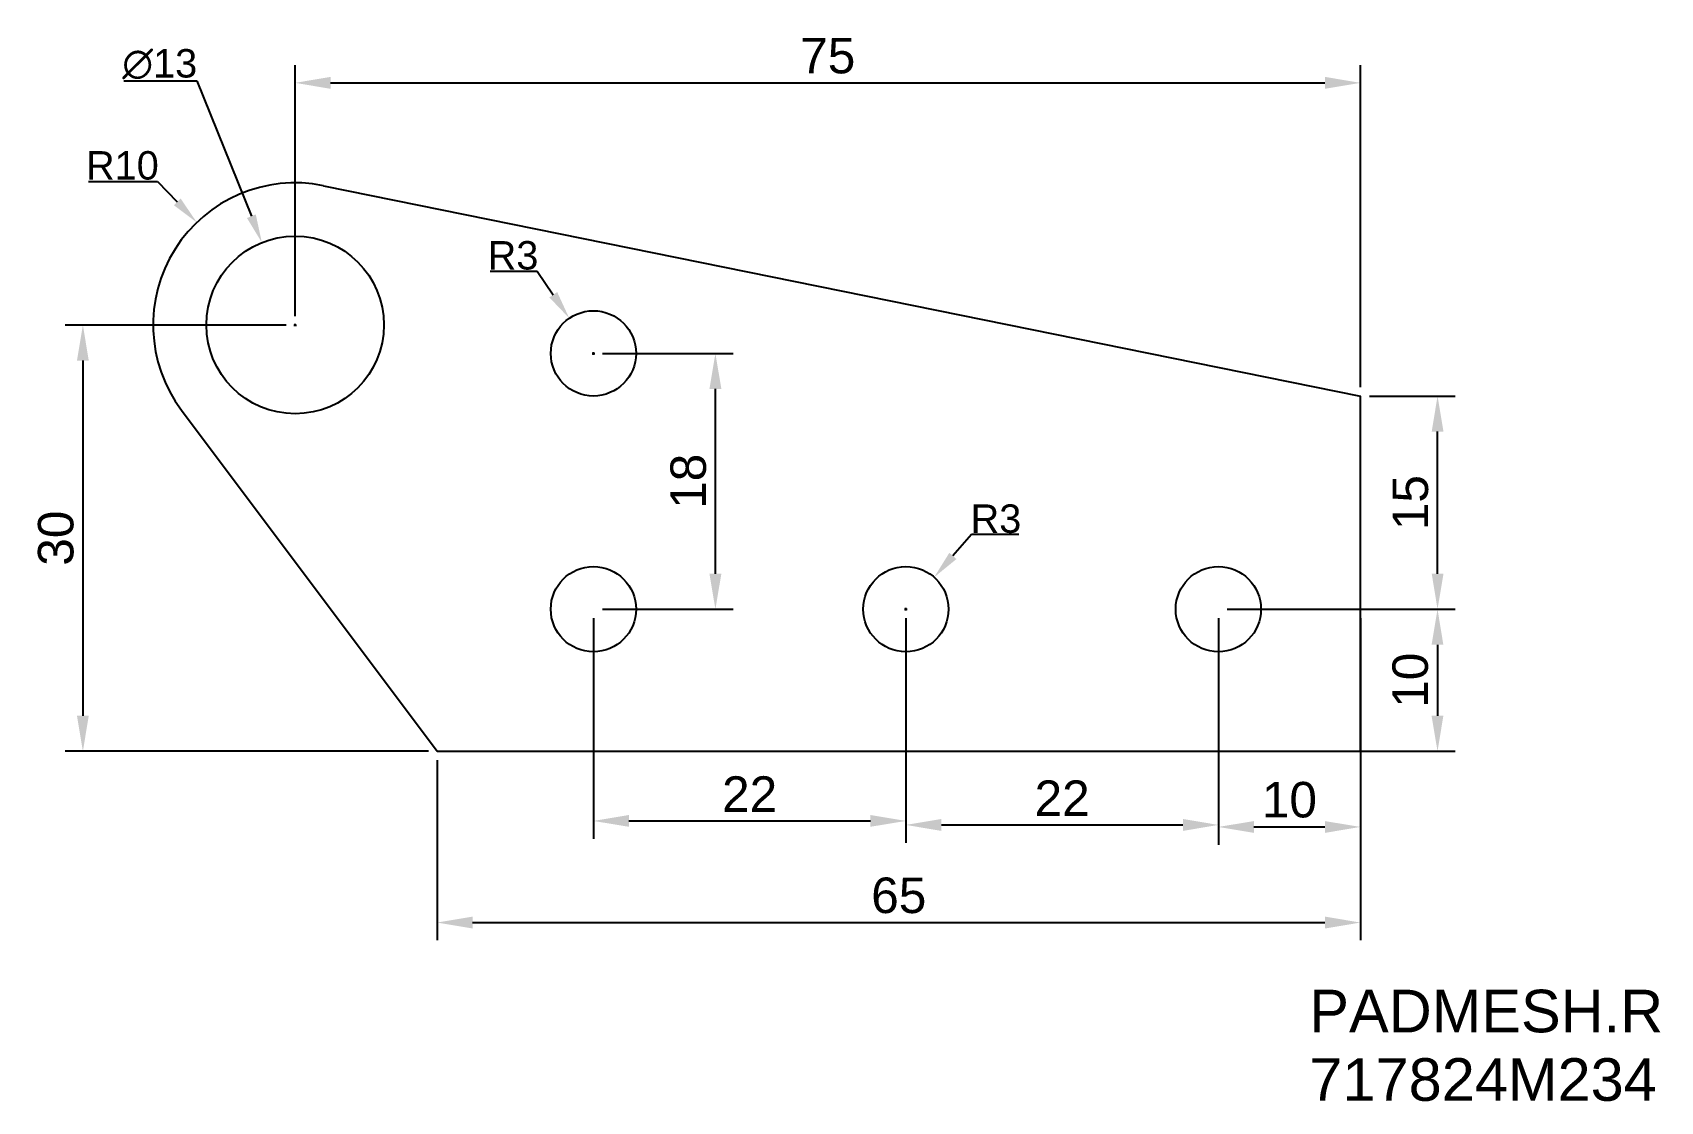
# Model space of a CAD drawing. Header units: millimetres. Extents: x 2423 to 2537, y 1468 to 1543.
import ezdxf

# ---------------------------------------------------------------- set-up
doc = ezdxf.new("R2010")
doc.units = ezdxf.units.MM
doc.styles.get("Standard").update_dxf_attribs({"font": 'arial.ttf'})
doc.dimstyles.new('ISO-25', dxfattribs={"dimtxt": 2.5, "dimasz": 2.5, "dimexe": 1.25, "dimexo": 0.625, "dimtad": 1, "dimtxsty": 'Standard', "dimcen": 2.5, "dimadec": 0, "dimazin": 0, "dimtfac": 1, "dimtmove": 0, "dimatfit": 3, "dimfxl": 1, "dimarcsym": 0})
doc.dimstyles.get("Standard").update_dxf_attribs({"dimtxt": 2, "dimasz": 2, "dimexe": 0.18, "dimexo": 0.0625, "dimgap": 0.09, "dimtad": 1, "dimtih": 1, "dimtoh": 1, "dimdec": 0, "dimzin": 0, "dimdsep": 46, "dimtxsty": 'Standard', "dimcen": 0.09, "dimadec": 0, "dimazin": 0, "dimtfac": 1, "dimtdec": 0, "dimtofl": 0, "dimtmove": 0, "dimatfit": 3, "dimfxl": 1, "dimtolj": 1, "dimtzin": 0, "dimarcsym": 0})

# ---------------------------------------------------------------- blocks, each defined once
blk = doc.blocks.new('*D1')
at = {"color": 0, "lineweight": -2, "transparency": 16777216}
for p, q in [((2462.24, 1501.92), (2462.24, 1486.39)), ((2484.24, 1501.92), (2484.24, 1486.39)), ((2464.74, 1487.64), (2481.74, 1487.64))]:
    blk.add_line(p, q, dxfattribs=at)
at = {"color": 0, "transparency": 16777216}
for points in [[(2464.74, 1488.06), (2464.74, 1487.23), (2462.24, 1487.64)], [(2481.74, 1488.06), (2481.74, 1487.23), (2484.24, 1487.64)]]:
    blk.add_solid(points, dxfattribs=at)
at = {"layer": 'Defpoints', "color": 0, "transparency": 16777216}
for p in [(2462.24, 1502.54), (2484.24, 1502.54), (2484.24, 1487.64)]:
    blk.add_point(p, dxfattribs=at)
at = {"color": 0, "transparency": 16777216, "insert": (2473.24, 1489.53), "char_height": 2.5, "attachment_point": 5}
blk.add_mtext('22', dxfattribs=at)
blk = doc.blocks.new('*D2')
at = {"color": 0, "lineweight": -2, "transparency": 16777216}
for p, q in [((2484.24, 1501.92), (2484.24, 1486.11)), ((2506.24, 1501.92), (2506.24, 1486.11)), ((2486.74, 1487.36), (2503.74, 1487.36))]:
    blk.add_line(p, q, dxfattribs=at)
at = {"color": 0, "transparency": 16777216}
for points in [[(2486.74, 1487.78), (2486.74, 1486.94), (2484.24, 1487.36)], [(2503.74, 1487.78), (2503.74, 1486.94), (2506.24, 1487.36)]]:
    blk.add_solid(points, dxfattribs=at)
at = {"layer": 'Defpoints', "color": 0, "transparency": 16777216}
for p in [(2484.24, 1502.54), (2506.24, 1502.54), (2506.24, 1487.36)]:
    blk.add_point(p, dxfattribs=at)
at = {"color": 0, "transparency": 16777216, "insert": (2495.24, 1489.24), "char_height": 2.5, "attachment_point": 5}
blk.add_mtext('22', dxfattribs=at)
blk = doc.blocks.new('*D3')
at = {"color": 0, "lineweight": -2, "transparency": 16777216}
for p, q in [((2506.24, 1501.92), (2506.24, 1485.97)), ((2516.24, 1501.92), (2516.24, 1485.97)), ((2508.74, 1487.22), (2513.74, 1487.22))]:
    blk.add_line(p, q, dxfattribs=at)
at = {"color": 0, "transparency": 16777216}
for points in [[(2508.74, 1487.63), (2508.74, 1486.8), (2506.24, 1487.22)], [(2513.74, 1487.63), (2513.74, 1486.8), (2516.24, 1487.22)]]:
    blk.add_solid(points, dxfattribs=at)
at = {"layer": 'Defpoints', "color": 0, "transparency": 16777216}
for p in [(2506.24, 1502.54), (2516.24, 1502.54), (2516.24, 1487.22)]:
    blk.add_point(p, dxfattribs=at)
at = {"color": 0, "transparency": 16777216, "insert": (2511.24, 1489.12), "char_height": 2.5, "attachment_point": 5}
blk.add_mtext('10', dxfattribs=at)
blk = doc.blocks.new('*D4')
at = {"color": 0, "lineweight": -2, "transparency": 16777216}
for p, q in [((2451.24, 1491.92), (2451.24, 1479.24)), ((2516.24, 1491.92), (2516.24, 1479.24)), ((2453.74, 1480.49), (2513.74, 1480.49))]:
    blk.add_line(p, q, dxfattribs=at)
at = {"color": 0, "transparency": 16777216}
for points in [[(2453.74, 1480.91), (2453.74, 1480.07), (2451.24, 1480.49)], [(2513.74, 1480.91), (2513.74, 1480.07), (2516.24, 1480.49)]]:
    blk.add_solid(points, dxfattribs=at)
at = {"layer": 'Defpoints', "color": 0, "transparency": 16777216}
for p in [(2451.24, 1492.54), (2516.24, 1492.54), (2516.24, 1480.49)]:
    blk.add_point(p, dxfattribs=at)
at = {"color": 0, "transparency": 16777216, "insert": (2483.74, 1482.39), "char_height": 2.5, "attachment_point": 5}
blk.add_mtext('65', dxfattribs=at)
blk = doc.blocks.new('*D5')
at = {"color": 0, "lineweight": -2, "transparency": 16777216}
for p, q in [((2506.87, 1502.54), (2522.92, 1502.54)), ((2521.67, 1500.04), (2521.67, 1495.04)), ((2506.87, 1492.54), (2522.92, 1492.54))]:
    blk.add_line(p, q, dxfattribs=at)
at = {"color": 0, "transparency": 16777216}
for points in [[(2521.25, 1500.04), (2522.08, 1500.04), (2521.67, 1502.54)], [(2521.25, 1495.04), (2522.08, 1495.04), (2521.67, 1492.54)]]:
    blk.add_solid(points, dxfattribs=at)
at = {"layer": 'Defpoints', "color": 0, "transparency": 16777216}
for p in [(2506.24, 1502.54), (2506.24, 1492.54), (2521.67, 1492.54)]:
    blk.add_point(p, dxfattribs=at)
at = {"color": 0, "transparency": 16777216, "insert": (2519.76, 1497.54), "char_height": 2.5, "attachment_point": 5, "rotation": 90}
blk.add_mtext('10', dxfattribs=at)
blk = doc.blocks.new('*D6')
at = {"color": 0, "lineweight": -2, "transparency": 16777216}
for p, q in [((2516.87, 1517.54), (2522.92, 1517.54)), ((2521.67, 1505.04), (2521.67, 1515.04)), ((2506.87, 1502.54), (2522.92, 1502.54))]:
    blk.add_line(p, q, dxfattribs=at)
at = {"color": 0, "transparency": 16777216}
for points in [[(2521.26, 1515.04), (2522.09, 1515.04), (2521.67, 1517.54)], [(2521.26, 1505.04), (2522.09, 1505.04), (2521.67, 1502.54)]]:
    blk.add_solid(points, dxfattribs=at)
at = {"layer": 'Defpoints', "color": 0, "transparency": 16777216}
for p in [(2516.24, 1517.54), (2521.67, 1517.54), (2506.24, 1502.54)]:
    blk.add_point(p, dxfattribs=at)
at = {"color": 0, "transparency": 16777216, "insert": (2519.77, 1510.04), "char_height": 2.5, "attachment_point": 5, "rotation": 90}
blk.add_mtext('15', dxfattribs=at)
blk = doc.blocks.new('*D7')
at = {"color": 0, "lineweight": -2, "transparency": 16777216}
for p, q in [((2462.87, 1520.54), (2472.08, 1520.54)), ((2470.83, 1505.04), (2470.83, 1518.04)), ((2462.87, 1502.54), (2472.08, 1502.54))]:
    blk.add_line(p, q, dxfattribs=at)
at = {"color": 0, "transparency": 16777216}
for points in [[(2470.41, 1518.04), (2471.25, 1518.04), (2470.83, 1520.54)], [(2470.41, 1505.04), (2471.25, 1505.04), (2470.83, 1502.54)]]:
    blk.add_solid(points, dxfattribs=at)
at = {"layer": 'Defpoints', "color": 0, "transparency": 16777216}
for p in [(2462.24, 1520.54), (2470.83, 1520.54), (2462.24, 1502.54)]:
    blk.add_point(p, dxfattribs=at)
at = {"color": 0, "transparency": 16777216, "insert": (2468.93, 1511.54), "char_height": 2.5, "attachment_point": 5, "rotation": 90}
blk.add_mtext('18', dxfattribs=at)
blk = doc.blocks.new('*D8')
at = {"color": 0, "lineweight": -2, "transparency": 16777216}
for p, q in [((2440.62, 1522.54), (2425.05, 1522.54)), ((2426.3, 1520.04), (2426.3, 1495.04)), ((2450.62, 1492.54), (2425.05, 1492.54))]:
    blk.add_line(p, q, dxfattribs=at)
at = {"color": 0, "transparency": 16777216}
for points in [[(2425.88, 1520.04), (2426.71, 1520.04), (2426.3, 1522.54)], [(2425.88, 1495.04), (2426.71, 1495.04), (2426.3, 1492.54)]]:
    blk.add_solid(points, dxfattribs=at)
at = {"layer": 'Defpoints', "color": 0, "transparency": 16777216}
for p in [(2441.24, 1522.54), (2426.3, 1492.54), (2451.24, 1492.54)]:
    blk.add_point(p, dxfattribs=at)
at = {"color": 0, "transparency": 16777216, "insert": (2424.4, 1507.54), "char_height": 2.5, "attachment_point": 5, "rotation": 90}
blk.add_mtext('30', dxfattribs=at)
blk = doc.blocks.new('*D9')
at = {"color": 0, "lineweight": -2, "transparency": 16777216}
for p, q in [((2441.24, 1523.17), (2441.24, 1540.83)), ((2516.24, 1518.17), (2516.24, 1540.83)), ((2443.74, 1539.58), (2513.74, 1539.58))]:
    blk.add_line(p, q, dxfattribs=at)
at = {"color": 0, "transparency": 16777216}
for points in [[(2443.74, 1540), (2443.74, 1539.16), (2441.24, 1539.58)], [(2513.74, 1540), (2513.74, 1539.16), (2516.24, 1539.58)]]:
    blk.add_solid(points, dxfattribs=at)
at = {"layer": 'Defpoints', "color": 0, "transparency": 16777216}
for p in [(2516.24, 1539.58), (2441.24, 1522.54), (2516.24, 1517.54)]:
    blk.add_point(p, dxfattribs=at)
at = {"color": 0, "transparency": 16777216, "insert": (2478.74, 1541.48), "char_height": 2.5, "attachment_point": 5}
blk.add_mtext('75', dxfattribs=at)
blk = doc.blocks.new('*D10')
at = {"color": 0, "lineweight": -2, "transparency": 16777216}
for p, q in [((2488.87, 1507.79), (2487.55, 1506.29)), ((2492.19, 1507.79), (2488.87, 1507.79)), ((2484.15, 1502.54), (2484.33, 1502.54)), ((2484.24, 1502.45), (2484.24, 1502.63))]:
    blk.add_line(p, q, dxfattribs=at)
at = {"color": 0, "transparency": 16777216}
blk.add_solid([(2487.3, 1506.51), (2487.8, 1506.07), (2486.23, 1504.79)], dxfattribs=at)
at = {"layer": 'Defpoints', "color": 0, "transparency": 16777216}
for p in [(2486.23, 1504.79), (2484.24, 1502.54)]:
    blk.add_point(p, dxfattribs=at)
at = {"color": 0, "transparency": 16777216, "insert": (2490.58, 1508.9), "char_height": 2, "attachment_point": 5}
blk.add_mtext('\\A1;R3', dxfattribs=at)
blk = doc.blocks.new('*D11')
at = {"color": 0, "lineweight": -2, "transparency": 16777216}
for p, q in [((2454.97, 1526.32), (2458.28, 1526.32)), ((2458.28, 1526.32), (2459.41, 1524.67)), ((2462.15, 1520.54), (2462.33, 1520.54)), ((2462.24, 1520.45), (2462.24, 1520.63))]:
    blk.add_line(p, q, dxfattribs=at)
at = {"color": 0, "transparency": 16777216}
blk.add_solid([(2459.69, 1524.86), (2459.14, 1524.48), (2460.54, 1523.02)], dxfattribs=at)
at = {"layer": 'Defpoints', "color": 0, "transparency": 16777216}
for p in [(2460.54, 1523.02), (2462.24, 1520.54)]:
    blk.add_point(p, dxfattribs=at)
at = {"color": 0, "transparency": 16777216, "insert": (2456.58, 1527.43), "char_height": 2, "attachment_point": 5}
blk.add_mtext('\\A1;R3', dxfattribs=at)
blk = doc.blocks.new('*D12')
at = {"color": 0, "lineweight": -2, "transparency": 16777216}
for p, q in [((2426.69, 1532.65), (2431.55, 1532.65)), ((2431.55, 1532.65), (2432.94, 1531.2)), ((2441.15, 1522.54), (2441.33, 1522.54)), ((2441.24, 1522.45), (2441.24, 1522.63))]:
    blk.add_line(p, q, dxfattribs=at)
at = {"color": 0, "transparency": 16777216}
blk.add_solid([(2433.18, 1531.44), (2432.7, 1530.97), (2434.32, 1529.76)], dxfattribs=at)
at = {"layer": 'Defpoints', "color": 0, "transparency": 16777216}
for p in [(2434.32, 1529.76), (2441.24, 1522.54)]:
    blk.add_point(p, dxfattribs=at)
at = {"color": 0, "transparency": 16777216, "insert": (2429.08, 1533.76), "char_height": 2, "attachment_point": 5}
blk.add_mtext('\\A1;R10', dxfattribs=at)
blk = doc.blocks.new('*D13')
at = {"color": 0, "lineweight": -2, "transparency": 16777216}
for p, q in [((2429.19, 1539.72), (2434.32, 1539.72)), ((2434.32, 1539.72), (2438.16, 1530.2)), ((2441.15, 1522.54), (2441.33, 1522.54)), ((2441.24, 1522.45), (2441.24, 1522.63))]:
    blk.add_line(p, q, dxfattribs=at)
at = {"color": 0, "transparency": 16777216}
blk.add_solid([(2438.47, 1530.32), (2437.85, 1530.07), (2438.9, 1528.34)], dxfattribs=at)
at = {"layer": 'Defpoints', "color": 0, "transparency": 16777216}
for p in [(2438.9, 1528.34), (2443.58, 1516.75)]:
    blk.add_point(p, dxfattribs=at)
at = {"color": 0, "transparency": 16777216, "insert": (2431.71, 1540.89), "char_height": 2, "attachment_point": 5}
blk.add_mtext('\\A1;∅13', dxfattribs=at)

msp = doc.modelspace()

# ---------------------------------------------------------------- linework, layer by layer
for p, q in [((2443.228, 1532.344), (2516.241, 1517.543)), ((2516.241, 1492.543), (2516.241, 1517.543)), ((2433.241, 1516.543), (2451.241, 1492.543)), ((2451.241, 1492.543), (2516.241, 1492.543))]:
    msp.add_line(p, q)
for centre, radius in [((2441.241, 1522.543), 6.25), ((2462.241, 1520.543), 3), ((2462.241, 1502.543), 3), ((2484.241, 1502.543), 3), ((2506.241, 1502.543), 3)]:
    msp.add_circle(centre, radius)
msp.add_arc((2441.241, 1522.543), 10, 78.54074, 216.8699)

# ---------------------------------------------------------------- texts
for s, p in [('PADMESH.R', (2512.644, 1472.765)), ('717824M234', (2512.644, 1467.946))]:
    msp.add_text(s, height=3).set_placement(p)

# ---------------------------------------------------------------- dimensions: what is measured, and where the dimension line sits
for base, p1, p2, picture, middle in [((2516.241, 1539.581), (2441.241, 1522.543), (2516.241, 1517.543), '*D9', (2478.741, 1541.478)), ((2484.241, 1487.645), (2462.241, 1502.543), (2484.241, 1502.543), '*D1', (2473.241, 1489.525)), ((2506.241, 1487.359), (2484.241, 1502.543), (2506.241, 1502.543), '*D2', (2495.241, 1489.239)), ((2516.241, 1487.216), (2506.241, 1502.543), (2516.241, 1502.543), '*D3', (2511.241, 1489.117)), ((2516.241, 1480.491), (2451.241, 1492.543), (2516.241, 1492.543), '*D4', (2483.741, 1482.393))]:
    dim = msp.add_linear_dim(base=base, p1=p1, p2=p2, dimstyle='ISO-25')
    dim.commit()
    dim.dimension.update_dxf_attribs({"geometry": picture, "text_midpoint": middle})
dim = msp.add_diameter_dim_2p(p1=(2443.577, 1516.746), p2=(2438.905, 1528.34), dimstyle='Standard')
dim.commit()
dim.dimension.update_dxf_attribs({"geometry": '*D13', "text_midpoint": (2431.707, 1539.724), "dimtype": 163})
for center, mpoint, picture, middle in [((2441.241, 1522.543), (2434.32, 1529.761), '*D12', (2429.076, 1533.76)), ((2462.241, 1520.543), (2460.544, 1523.017), '*D11', (2456.579, 1527.428)), ((2484.241, 1502.543), (2486.227, 1504.792), '*D10', (2490.577, 1508.902))]:
    dim = msp.add_radius_dim(center=center, mpoint=mpoint, dimstyle='Standard')
    dim.commit()
    dim.dimension.update_dxf_attribs({"geometry": picture, "text_midpoint": middle})
for base, p1, p2, picture, middle in [((2426.298, 1492.543), (2441.241, 1522.543), (2451.241, 1492.543), '*D8', (2424.396, 1507.543)), ((2470.831, 1520.543), (2462.241, 1502.543), (2462.241, 1520.543), '*D7', (2468.93, 1511.543)), ((2521.675, 1517.543), (2506.241, 1502.543), (2516.241, 1517.543), '*D6', (2519.773, 1510.043)), ((2521.665, 1492.543), (2506.241, 1502.543), (2506.241, 1492.543), '*D5', (2519.764, 1497.543))]:
    dim = msp.add_linear_dim(base=base, p1=p1, p2=p2, angle=90, dimstyle='ISO-25')
    dim.commit()
    dim.dimension.update_dxf_attribs({"geometry": picture, "text_midpoint": middle})

doc.saveas('drawing.dxf')
